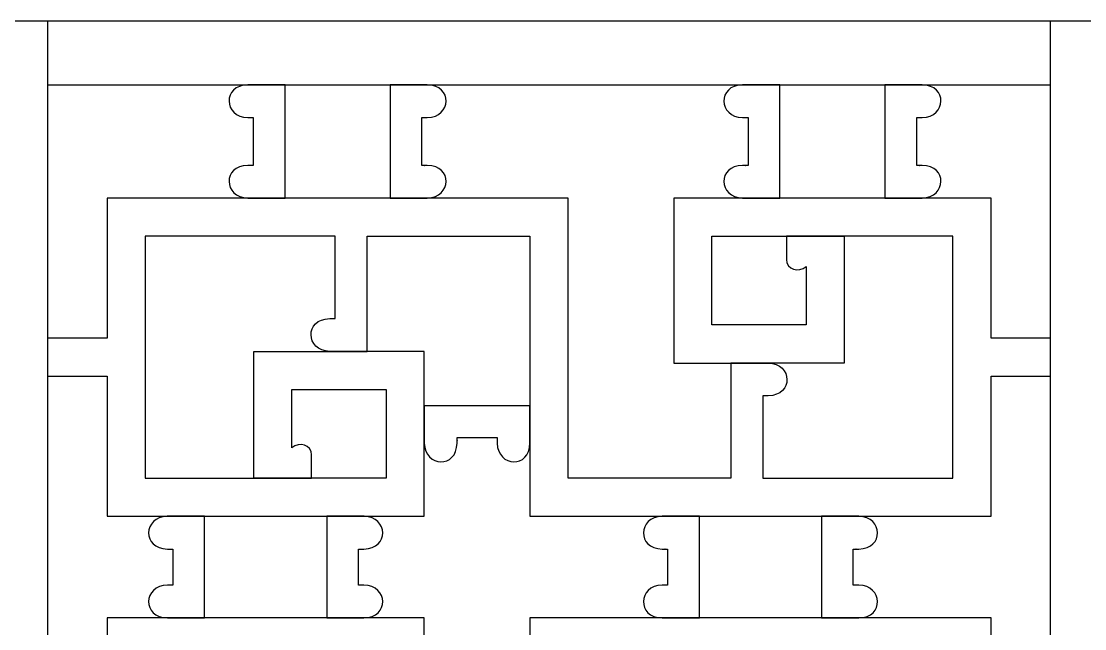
# Model space of a CAD drawing. Header units: centimetres. Extents: x -41.6 to 46.5, y -7.9 to 4.8.
# Drawn here: x -28.66 to -16.21, y -2.26 to 4.85 of the extents above; entities that cross this region are included whole.
import ezdxf

# ---------------------------------------------------------------- set-up
doc = ezdxf.new("R2010")
doc.units = ezdxf.units.CM
doc.header["$MEASUREMENT"] = 0
doc.layers.add('layer 1', color=7, linetype='Continuous')

msp = doc.modelspace()

# ---------------------------------------------------------------- linework, layer by layer
at = {"layer": 'layer 1', "color": 242}
for points, knots in [([(-41.56617, -7.92421), (-41.56617, -7.92421), (-41.56617, 4.84981), (-41.56617, 4.84981), (-41.56617, 4.84981), (-41.56617, 4.84981), (-28.34525, 4.84981), (-28.34525, 4.84981), (-28.34525, 4.84981), (-28.34525, 4.84981), (-28.34525, -7.92421), (-28.34525, -7.92421), (-28.34525, -7.92421), (-28.34525, -7.92421), (-41.56617, -7.92421), (-41.56617, -7.92421)], [0, 0, 0, 0, 0.2, 0.2, 0.2, 0.2, 0.4, 0.4, 0.4, 0.4, 0.6, 0.6, 0.6, 0.6, 1, 1, 1, 1]), ([(-29.09009, -7.92421), (-29.09009, -7.92421), (-29.09009, 4.84981), (-29.09009, 4.84981), (-29.09009, 4.84981), (-29.09009, 4.84981), (-15.86917, 4.84981), (-15.86917, 4.84981), (-15.86917, 4.84981), (-15.86917, 4.84981), (-15.86917, -7.92421), (-15.86917, -7.92421), (-15.86917, -7.92421), (-15.86917, -7.92421), (-29.09009, -7.92421), (-29.09009, -7.92421)], [0, 0, 0, 0, 0.2, 0.2, 0.2, 0.2, 0.4, 0.4, 0.4, 0.4, 0.6, 0.6, 0.6, 0.6, 1, 1, 1, 1]), ([(-16.61401, -7.92421), (-16.61401, -7.92421), (-16.61401, 4.84981), (-16.61401, 4.84981), (-16.61401, 4.84981), (-16.61401, 4.84981), (-3.39308, 4.84981), (-3.39308, 4.84981), (-3.39308, 4.84981), (-3.39308, 4.84981), (-3.39308, -7.92421), (-3.39308, -7.92421), (-3.39308, -7.92421), (-3.39308, -7.92421), (-16.61401, -7.92421), (-16.61401, -7.92421)], [0, 0, 0, 0, 0.2, 0.2, 0.2, 0.2, 0.4, 0.4, 0.4, 0.4, 0.6, 0.6, 0.6, 0.6, 1, 1, 1, 1]), ([(-28.34525, 1.14233), (-28.34525, 1.14233), (-27.6523, 1.14233), (-27.6523, 1.14233), (-27.6523, 1.14233), (-27.6523, 1.14233), (-27.6523, 2.78098), (-27.6523, 2.78098), (-27.6523, 2.78098), (-27.6523, 2.78098), (-27.6523, 2.78098), (-27.6523, 2.78098), (-27.6523, 2.78098), (-27.6523, 2.78098), (-26.00447, 2.78098), (-26.00447, 2.78098), (-26.00447, 2.78098), (-26.28992, 2.78695), (-26.30506, 3.16217), (-26.00447, 3.16381), (-26.00447, 3.16381), (-25.93142, 3.16381), (-26.01407, 3.16381), (-25.94103, 3.16381), (-25.94103, 3.16381), (-25.94103, 3.16381), (-25.94103, 3.72214), (-25.94103, 3.72214), (-25.94103, 3.72214), (-25.95163, 3.72214), (-25.94848, 3.72214), (-26.00447, 3.72214), (-26.00447, 3.72214), (-26.28987, 3.72811), (-26.30505, 4.1032), (-26.00461, 4.10497), (-26.00461, 4.10497), (-26.00461, 4.10497), (-28.34525, 4.10497), (-28.34525, 4.10497), (-28.34525, 4.10497), (-28.34525, 4.10497), (-28.34525, 1.14233), (-28.34525, 1.14233)], [0, 0, 0, 0, 0.08333333, 0.08333333, 0.08333333, 0.08333333, 0.16666667, 0.16666667, 0.16666667, 0.16666667, 0.25, 0.25, 0.25, 0.25, 0.33333333, 0.33333333, 0.33333333, 0.33333333, 0.41666667, 0.41666667, 0.41666667, 0.41666667, 0.5, 0.5, 0.5, 0.5, 0.58333333, 0.58333333, 0.58333333, 0.58333333, 0.66666667, 0.66666667, 0.66666667, 0.66666667, 0.75, 0.75, 0.75, 0.75, 0.83333333, 0.83333333, 0.83333333, 0.83333333, 1, 1, 1, 1]), ([(-25.56861, 4.10497), (-25.56861, 4.10497), (-26.00461, 4.10497), (-26.00461, 4.10497), (-26.00461, 4.10497), (-26.00461, 4.10497), (-25.56861, 4.10497), (-25.56861, 4.10497)], [0, 0, 0, 0, 0.33333333, 0.33333333, 0.33333333, 0.33333333, 1, 1, 1, 1]), ([(-25.56861, 4.10497), (-25.56861, 4.10497), (-25.56861, 2.78098), (-25.56861, 2.78098), (-25.56861, 2.78098), (-25.56861, 2.78098), (-24.33985, 2.78098), (-24.33985, 2.78098), (-24.33985, 2.78098), (-24.33985, 2.78098), (-24.33985, 4.10497), (-24.33985, 4.10497), (-24.33985, 4.10497), (-24.33985, 4.10497), (-25.56861, 4.10497), (-25.56861, 4.10497)], [0, 0, 0, 0, 0.2, 0.2, 0.2, 0.2, 0.4, 0.4, 0.4, 0.4, 0.6, 0.6, 0.6, 0.6, 1, 1, 1, 1]), ([(-24.33985, 4.10497), (-24.33985, 4.10497), (-23.90385, 4.10497), (-23.90385, 4.10497), (-23.90385, 4.10497), (-23.90385, 4.10497), (-24.33985, 4.10497), (-24.33985, 4.10497)], [0, 0, 0, 0, 0.33333333, 0.33333333, 0.33333333, 0.33333333, 1, 1, 1, 1]), ([(-23.90385, 4.10497), (-23.60341, 4.1032), (-23.6186, 3.72811), (-23.904, 3.72214), (-23.904, 3.72214), (-23.95999, 3.72214), (-23.95683, 3.72214), (-23.96743, 3.72214), (-23.96743, 3.72214), (-23.96743, 3.72214), (-23.96743, 3.16381), (-23.96743, 3.16381), (-23.96743, 3.16381), (-23.89439, 3.16381), (-23.97705, 3.16381), (-23.904, 3.16381), (-23.904, 3.16381), (-23.60341, 3.16217), (-23.61855, 2.78695), (-23.904, 2.78098), (-23.904, 2.78098), (-23.904, 2.78098), (-22.25617, 2.78098), (-22.25617, 2.78098), (-22.25617, 2.78098), (-22.25617, 2.78098), (-22.25617, -0.49632), (-22.25617, -0.49632), (-22.25617, -0.49632), (-22.25617, -0.49632), (-20.35036, -0.49632), (-20.35036, -0.49632), (-20.35036, -0.49632), (-20.35036, -0.49632), (-20.35036, 0.8505), (-20.35036, 0.8505), (-20.35036, 0.8505), (-20.35036, 0.8505), (-21.02037, 0.8505), (-21.02037, 0.8505), (-21.02037, 0.8505), (-21.02037, 1.49397), (-21.02037, 2.13747), (-21.02037, 2.78098), (-21.02037, 2.78098), (-21.02037, 2.78098), (-20.2139, 2.78098), (-20.2139, 2.78098), (-20.2139, 2.78098), (-20.49935, 2.78695), (-20.51449, 3.16217), (-20.2139, 3.16381), (-20.2139, 3.16381), (-20.14085, 3.16381), (-20.22351, 3.16381), (-20.15046, 3.16381), (-20.15046, 3.16381), (-20.15046, 3.16381), (-20.15046, 3.72214), (-20.15046, 3.72214), (-20.15046, 3.72214), (-20.16107, 3.72214), (-20.15791, 3.72214), (-20.2139, 3.72214), (-20.2139, 3.72214), (-20.4993, 3.72811), (-20.51449, 4.1032), (-20.21405, 4.10497), (-20.21405, 4.10497), (-20.21405, 4.10497), (-23.90385, 4.10497), (-23.90385, 4.10497)], [0, 0, 0, 0, 0.05263158, 0.05263158, 0.05263158, 0.05263158, 0.10526316, 0.10526316, 0.10526316, 0.10526316, 0.15789474, 0.15789474, 0.15789474, 0.15789474, 0.21052632, 0.21052632, 0.21052632, 0.21052632, 0.26315789, 0.26315789, 0.26315789, 0.26315789, 0.31578947, 0.31578947, 0.31578947, 0.31578947, 0.36842105, 0.36842105, 0.36842105, 0.36842105, 0.42105263, 0.42105263, 0.42105263, 0.42105263, 0.47368421, 0.47368421, 0.47368421, 0.47368421, 0.52631579, 0.52631579, 0.52631579, 0.52631579, 0.57894737, 0.57894737, 0.57894737, 0.57894737, 0.63157895, 0.63157895, 0.63157895, 0.63157895, 0.68421053, 0.68421053, 0.68421053, 0.68421053, 0.73684211, 0.73684211, 0.73684211, 0.73684211, 0.78947368, 0.78947368, 0.78947368, 0.78947368, 0.84210526, 0.84210526, 0.84210526, 0.84210526, 0.89473684, 0.89473684, 0.89473684, 0.89473684, 1, 1, 1, 1]), ([(-19.77804, 4.10497), (-19.77804, 4.10497), (-20.21405, 4.10497), (-20.21405, 4.10497), (-20.21405, 4.10497), (-20.21405, 4.10497), (-19.77804, 4.10497), (-19.77804, 4.10497)], [0, 0, 0, 0, 0.33333333, 0.33333333, 0.33333333, 0.33333333, 1, 1, 1, 1]), ([(-19.77804, 2.78098), (-19.77804, 2.78098), (-18.54929, 2.78098), (-18.54929, 2.78098), (-18.54929, 2.78098), (-18.54929, 2.78098), (-18.54929, 4.10497), (-18.54929, 4.10497), (-18.54929, 4.10497), (-18.54929, 4.10497), (-19.77804, 4.10497), (-19.77804, 4.10497), (-19.77804, 4.10497), (-19.77804, 4.10497), (-19.77804, 2.78098), (-19.77804, 2.78098)], [0, 0, 0, 0, 0.2, 0.2, 0.2, 0.2, 0.4, 0.4, 0.4, 0.4, 0.6, 0.6, 0.6, 0.6, 1, 1, 1, 1]), ([(-18.54929, 4.10497), (-18.54929, 4.10497), (-18.11328, 4.10497), (-18.11328, 4.10497), (-18.11328, 4.10497), (-18.11328, 4.10497), (-18.54929, 4.10497), (-18.54929, 4.10497)], [0, 0, 0, 0, 0.33333333, 0.33333333, 0.33333333, 0.33333333, 1, 1, 1, 1]), ([(-18.11328, 4.10497), (-17.81284, 4.1032), (-17.82803, 3.72811), (-18.11343, 3.72214), (-18.11343, 3.72214), (-18.16942, 3.72214), (-18.16626, 3.72214), (-18.17687, 3.72214), (-18.17687, 3.72214), (-18.17687, 3.72214), (-18.17687, 3.16381), (-18.17687, 3.16381), (-18.17687, 3.16381), (-18.10382, 3.16381), (-18.18648, 3.16381), (-18.11343, 3.16381), (-18.11343, 3.16381), (-17.81284, 3.16217), (-17.82798, 2.78695), (-18.11343, 2.78098), (-18.11343, 2.78098), (-18.11343, 2.78098), (-17.30696, 2.78098), (-17.30696, 2.78098), (-17.30696, 2.78098), (-17.30696, 2.78098), (-17.30696, 1.14233), (-17.30696, 1.14233), (-17.30696, 1.14233), (-17.30696, 1.14233), (-16.61401, 1.14233), (-16.61401, 1.14233), (-16.61401, 1.14233), (-16.61401, 1.14233), (-16.61401, 4.10497), (-16.61401, 4.10497), (-16.61401, 4.10497), (-16.61401, 4.10497), (-18.11328, 4.10497), (-18.11328, 4.10497)], [0, 0, 0, 0, 0.09090909, 0.09090909, 0.09090909, 0.09090909, 0.18181818, 0.18181818, 0.18181818, 0.18181818, 0.27272727, 0.27272727, 0.27272727, 0.27272727, 0.36363636, 0.36363636, 0.36363636, 0.36363636, 0.45454545, 0.45454545, 0.45454545, 0.45454545, 0.54545455, 0.54545455, 0.54545455, 0.54545455, 0.63636364, 0.63636364, 0.63636364, 0.63636364, 0.72727273, 0.72727273, 0.72727273, 0.72727273, 0.81818182, 0.81818182, 0.81818182, 0.81818182, 1, 1, 1, 1]), ([(-25.56861, 2.78098), (-25.56861, 2.78098), (-26.00447, 2.78098), (-26.00447, 2.78098), (-26.00447, 2.78098), (-26.00447, 2.78098), (-25.56861, 2.78098), (-25.56861, 2.78098)], [0, 0, 0, 0, 0.33333333, 0.33333333, 0.33333333, 0.33333333, 1, 1, 1, 1]), ([(-24.33985, 2.78098), (-24.33985, 2.78098), (-23.904, 2.78098), (-23.904, 2.78098), (-23.904, 2.78098), (-23.904, 2.78098), (-24.33985, 2.78098), (-24.33985, 2.78098)], [0, 0, 0, 0, 0.33333333, 0.33333333, 0.33333333, 0.33333333, 1, 1, 1, 1]), ([(-19.77804, 2.78098), (-19.77804, 2.78098), (-20.2139, 2.78098), (-20.2139, 2.78098), (-20.2139, 2.78098), (-20.2139, 2.78098), (-19.77804, 2.78098), (-19.77804, 2.78098)], [0, 0, 0, 0, 0.33333333, 0.33333333, 0.33333333, 0.33333333, 1, 1, 1, 1]), ([(-18.54929, 2.78098), (-18.54929, 2.78098), (-18.11343, 2.78098), (-18.11343, 2.78098), (-18.11343, 2.78098), (-18.11343, 2.78098), (-18.54929, 2.78098), (-18.54929, 2.78098)], [0, 0, 0, 0, 0.33333333, 0.33333333, 0.33333333, 0.33333333, 1, 1, 1, 1]), ([(-25.04484, 0.98726), (-25.04484, 0.98726), (-25.48762, 0.98726), (-25.48762, 0.98726), (-25.48762, 0.98726), (-25.48762, 0.98726), (-25.93453, 0.98726), (-25.93453, 0.98726), (-25.93453, 0.98726), (-25.93453, 0.98726), (-25.93453, -0.49632), (-25.93453, -0.49632), (-25.93453, -0.49632), (-25.93453, -0.49632), (-27.20539, -0.49632), (-27.20539, -0.49632), (-27.20539, -0.49632), (-27.20539, -0.49632), (-27.20539, 2.33408), (-27.20539, 2.33408), (-27.20539, 2.33408), (-27.20539, 2.33408), (-24.98132, 2.33408), (-24.98132, 2.33408), (-24.98132, 2.33408), (-24.98132, 2.33408), (-24.98132, 1.3701), (-24.98132, 1.3701), (-24.98132, 1.3701), (-25.05436, 1.3701), (-24.97171, 1.3701), (-25.04475, 1.3701), (-25.04475, 1.3701), (-25.34531, 1.36846), (-25.33021, 0.99331), (-25.04484, 0.98726)], [0, 0, 0, 0, 0.1, 0.1, 0.1, 0.1, 0.2, 0.2, 0.2, 0.2, 0.3, 0.3, 0.3, 0.3, 0.4, 0.4, 0.4, 0.4, 0.5, 0.5, 0.5, 0.5, 0.6, 0.6, 0.6, 0.6, 0.7, 0.7, 0.7, 0.7, 0.8, 0.8, 0.8, 0.8, 1, 1, 1, 1]), ([(-22.70309, 0.34983), (-22.70309, 1.01125), (-22.70307, 1.67267), (-22.70307, 2.33408), (-22.70307, 2.33408), (-22.70307, 2.33408), (-24.6089, 2.33408), (-24.6089, 2.33408), (-24.6089, 2.33408), (-24.6089, 2.33408), (-24.6089, 0.98726), (-24.6089, 0.98726), (-24.6089, 0.98726), (-24.6089, 0.98726), (-24.38579, 0.98726), (-24.38579, 0.98726), (-24.38579, 0.98726), (-24.38579, 0.98726), (-23.93889, 0.98726), (-23.93889, 0.98726), (-23.93889, 0.98726), (-23.93889, 0.98726), (-23.93889, 0.34983), (-23.93889, 0.34983), (-23.93889, 0.34983), (-23.93889, 0.34983), (-22.70309, 0.34983), (-22.70309, 0.34983)], [0, 0, 0, 0, 0.125, 0.125, 0.125, 0.125, 0.25, 0.25, 0.25, 0.25, 0.375, 0.375, 0.375, 0.375, 0.5, 0.5, 0.5, 0.5, 0.625, 0.625, 0.625, 0.625, 0.75, 0.75, 0.75, 0.75, 1, 1, 1, 1]), ([(-19.47163, 1.97878), (-19.55512, 1.90293), (-19.70239, 1.9472), (-19.70149, 2.06003), (-19.70149, 2.06003), (-19.70149, 2.15138), (-19.70149, 2.24273), (-19.70149, 2.33408), (-19.70149, 2.33408), (-19.70149, 2.33408), (-20.57347, 2.33408), (-20.57347, 2.33408), (-20.57347, 2.33408), (-20.57347, 2.33408), (-20.57347, 1.2974), (-20.57347, 1.2974), (-20.57347, 1.2974), (-20.57347, 1.2974), (-19.47163, 1.2974), (-19.47163, 1.2974), (-19.47163, 1.2974), (-19.47163, 1.2974), (-19.47163, 1.97878), (-19.47163, 1.97878)], [0, 0, 0, 0, 0.14285714, 0.14285714, 0.14285714, 0.14285714, 0.28571429, 0.28571429, 0.28571429, 0.28571429, 0.42857143, 0.42857143, 0.42857143, 0.42857143, 0.57142857, 0.57142857, 0.57142857, 0.57142857, 0.71428571, 0.71428571, 0.71428571, 0.71428571, 1, 1, 1, 1]), ([(-19.97794, -0.49632), (-19.97794, -0.49632), (-19.97794, 0.46766), (-19.97794, 0.46766), (-19.97794, 0.46766), (-19.9049, 0.46766), (-19.98755, 0.46766), (-19.91451, 0.46766), (-19.91451, 0.46766), (-19.61395, 0.4693), (-19.62905, 0.84445), (-19.91442, 0.8505), (-19.91442, 0.8505), (-19.91442, 0.8505), (-19.02473, 0.8505), (-19.02473, 0.8505), (-19.02473, 0.8505), (-19.02473, 0.8505), (-19.02473, 2.33408), (-19.02473, 2.33408), (-19.02473, 2.33408), (-19.02473, 2.33408), (-17.75386, 2.33408), (-17.75386, 2.33408), (-17.75386, 2.33408), (-17.75386, 2.33408), (-17.75386, -0.49632), (-17.75386, -0.49632), (-17.75386, -0.49632), (-17.75386, -0.49632), (-19.97794, -0.49632), (-19.97794, -0.49632)], [0, 0, 0, 0, 0.11111111, 0.11111111, 0.11111111, 0.11111111, 0.22222222, 0.22222222, 0.22222222, 0.22222222, 0.33333333, 0.33333333, 0.33333333, 0.33333333, 0.44444444, 0.44444444, 0.44444444, 0.44444444, 0.55555556, 0.55555556, 0.55555556, 0.55555556, 0.66666667, 0.66666667, 0.66666667, 0.66666667, 0.77777778, 0.77777778, 0.77777778, 0.77777778, 1, 1, 1, 1]), ([(-19.02473, 2.33408), (-19.02473, 2.33408), (-19.70149, 2.33408), (-19.70149, 2.33408), (-19.70149, 2.33408), (-19.70149, 2.33408), (-19.02473, 2.33408), (-19.02473, 2.33408)], [0, 0, 0, 0, 0.33333333, 0.33333333, 0.33333333, 0.33333333, 1, 1, 1, 1]), ([(-24.6089, 0.98726), (-24.6089, 0.98726), (-25.04484, 0.98726), (-25.04484, 0.98726), (-25.04484, 0.98726), (-25.04484, 0.98726), (-24.6089, 0.98726), (-24.6089, 0.98726)], [0, 0, 0, 0, 0.33333333, 0.33333333, 0.33333333, 0.33333333, 1, 1, 1, 1]), ([(-20.35036, 0.8505), (-20.35036, 0.8505), (-19.91442, 0.8505), (-19.91442, 0.8505), (-19.91442, 0.8505), (-19.91442, 0.8505), (-20.35036, 0.8505), (-20.35036, 0.8505)], [0, 0, 0, 0, 0.33333333, 0.33333333, 0.33333333, 0.33333333, 1, 1, 1, 1]), ([(-28.34525, -3.76983), (-28.34525, -3.76983), (-27.6523, -3.76983), (-27.6523, -3.76983), (-27.6523, -3.76983), (-27.6523, -3.76983), (-27.6523, -2.13118), (-27.6523, -2.13118), (-27.6523, -2.13118), (-27.6523, -2.13118), (-26.94553, -2.13118), (-26.94553, -2.13118), (-26.94553, -2.13118), (-27.24596, -2.12941), (-27.23078, -1.75431), (-26.94537, -1.74834), (-26.94537, -1.74834), (-26.88939, -1.74834), (-26.89254, -1.74834), (-26.88194, -1.74834), (-26.88194, -1.74834), (-26.88194, -1.74834), (-26.88194, -1.32599), (-26.88194, -1.32599), (-26.88194, -1.32599), (-26.95498, -1.32599), (-26.87233, -1.32599), (-26.94537, -1.32599), (-26.94537, -1.32599), (-27.24543, -1.32435), (-27.23086, -0.95049), (-26.94688, -0.94322), (-26.94688, -0.94322), (-26.94688, -0.94322), (-27.6523, -0.94322), (-27.6523, -0.94322), (-27.6523, -0.94322), (-27.6523, -0.94322), (-27.6523, 0.69543), (-27.6523, 0.69543), (-27.6523, 0.69543), (-27.6523, 0.69543), (-28.34525, 0.69543), (-28.34525, 0.69543), (-28.34525, 0.69543), (-28.34525, 0.69543), (-28.34525, -3.76983), (-28.34525, -3.76983)], [0, 0, 0, 0, 0.07692308, 0.07692308, 0.07692308, 0.07692308, 0.15384615, 0.15384615, 0.15384615, 0.15384615, 0.23076923, 0.23076923, 0.23076923, 0.23076923, 0.30769231, 0.30769231, 0.30769231, 0.30769231, 0.38461538, 0.38461538, 0.38461538, 0.38461538, 0.46153846, 0.46153846, 0.46153846, 0.46153846, 0.53846154, 0.53846154, 0.53846154, 0.53846154, 0.61538462, 0.61538462, 0.61538462, 0.61538462, 0.69230769, 0.69230769, 0.69230769, 0.69230769, 0.76923077, 0.76923077, 0.76923077, 0.76923077, 0.84615385, 0.84615385, 0.84615385, 0.84615385, 1, 1, 1, 1]), ([(-16.61401, 0.69542), (-16.61401, 0.69542), (-17.30696, 0.69542), (-17.30696, 0.69542), (-17.30696, 0.69542), (-17.30696, 0.69542), (-17.30696, -0.94323), (-17.30696, -0.94323), (-17.30696, -0.94323), (-17.30696, -0.94323), (-17.30696, -0.94323), (-17.30696, -0.94323), (-17.30696, -0.94323), (-17.30696, -0.94323), (-18.85365, -0.94323), (-18.85365, -0.94323), (-18.85365, -0.94323), (-18.56975, -0.95057), (-18.55522, -1.32435), (-18.85524, -1.32599), (-18.85524, -1.32599), (-18.92829, -1.32599), (-18.84563, -1.32599), (-18.91868, -1.32599), (-18.91868, -1.32599), (-18.91868, -1.32599), (-18.91868, -1.74834), (-18.91868, -1.74834), (-18.91868, -1.74834), (-18.90807, -1.74834), (-18.91123, -1.74834), (-18.85524, -1.74834), (-18.85524, -1.74834), (-18.56989, -1.75431), (-18.55466, -2.12928), (-18.85494, -2.13118), (-18.85494, -2.13118), (-18.85494, -2.13118), (-17.30696, -2.13118), (-17.30696, -2.13118), (-17.30696, -2.13118), (-17.30696, -2.13118), (-17.30696, -2.13118), (-17.30696, -2.13118), (-17.30696, -2.13118), (-17.30696, -2.13118), (-17.30696, -3.76983), (-17.30696, -3.76983), (-17.30696, -3.76983), (-17.30696, -3.76983), (-16.61401, -3.76983), (-16.61401, -3.76983), (-16.61401, -3.76983), (-16.61401, -3.76983), (-16.61401, 0.69542), (-16.61401, 0.69542)], [0, 0, 0, 0, 0.06666667, 0.06666667, 0.06666667, 0.06666667, 0.13333333, 0.13333333, 0.13333333, 0.13333333, 0.2, 0.2, 0.2, 0.2, 0.26666667, 0.26666667, 0.26666667, 0.26666667, 0.33333333, 0.33333333, 0.33333333, 0.33333333, 0.4, 0.4, 0.4, 0.4, 0.46666667, 0.46666667, 0.46666667, 0.46666667, 0.53333333, 0.53333333, 0.53333333, 0.53333333, 0.6, 0.6, 0.6, 0.6, 0.66666667, 0.66666667, 0.66666667, 0.66666667, 0.73333333, 0.73333333, 0.73333333, 0.73333333, 0.8, 0.8, 0.8, 0.8, 0.86666667, 0.86666667, 0.86666667, 0.86666667, 1, 1, 1, 1]), ([(-25.48762, -0.14099), (-25.40414, -0.06516), (-25.25687, -0.10945), (-25.25777, -0.22228), (-25.25777, -0.22228), (-25.25777, -0.31362), (-25.25777, -0.40497), (-25.25777, -0.49632), (-25.25777, -0.49632), (-25.25777, -0.49632), (-24.38579, -0.49632), (-24.38579, -0.49632), (-24.38579, -0.49632), (-24.38579, -0.49632), (-24.38579, 0.54036), (-24.38579, 0.54036), (-24.38579, 0.54036), (-24.38579, 0.54036), (-25.48762, 0.54036), (-25.48762, 0.54036), (-25.48762, 0.54036), (-25.48762, 0.54036), (-25.48762, -0.14099), (-25.48762, -0.14099)], [0, 0, 0, 0, 0.14285714, 0.14285714, 0.14285714, 0.14285714, 0.28571429, 0.28571429, 0.28571429, 0.28571429, 0.42857143, 0.42857143, 0.42857143, 0.42857143, 0.57142857, 0.57142857, 0.57142857, 0.57142857, 0.71428571, 0.71428571, 0.71428571, 0.71428571, 1, 1, 1, 1]), ([(-23.93889, 0.34983), (-23.93889, 0.34983), (-23.93889, -0.08602), (-23.93889, -0.08602), (-23.93889, -0.08602), (-23.93889, -0.08602), (-23.93889, 0.34983), (-23.93889, 0.34983)], [0, 0, 0, 0, 0.33333333, 0.33333333, 0.33333333, 0.33333333, 1, 1, 1, 1]), ([(-22.70309, 0.34983), (-22.70309, 0.34983), (-22.70309, -0.08602), (-22.70309, -0.08602), (-22.70309, -0.08602), (-22.70309, -0.08602), (-22.70309, 0.34983), (-22.70309, 0.34983)], [0, 0, 0, 0, 0.33333333, 0.33333333, 0.33333333, 0.33333333, 1, 1, 1, 1]), ([(-22.70309, -0.08602), (-22.70473, -0.38661), (-23.08006, -0.37148), (-23.08603, -0.08602), (-23.08603, -0.08602), (-23.08603, -0.03004), (-23.08603, -0.03319), (-23.08603, -0.02259), (-23.08603, -0.02259), (-23.08603, -0.02259), (-23.55606, -0.02259), (-23.55606, -0.02259), (-23.55606, -0.02259), (-23.55606, -0.09563), (-23.55606, -0.01298), (-23.55606, -0.08602), (-23.55606, -0.08602), (-23.5577, -0.38661), (-23.93292, -0.37148), (-23.93889, -0.08602), (-23.93889, -0.08602), (-23.93889, -0.08602), (-23.93889, -0.94322), (-23.93889, -0.94322), (-23.93889, -0.94322), (-23.93889, -0.94322), (-24.64431, -0.94322), (-24.64431, -0.94322), (-24.64431, -0.94322), (-24.36033, -0.95049), (-24.34576, -1.32435), (-24.64581, -1.32599), (-24.64581, -1.32599), (-24.71886, -1.32599), (-24.6362, -1.32599), (-24.70925, -1.32599), (-24.70925, -1.32599), (-24.70925, -1.32599), (-24.70925, -1.74834), (-24.70925, -1.74834), (-24.70925, -1.74834), (-24.69864, -1.74834), (-24.7018, -1.74834), (-24.64581, -1.74834), (-24.64581, -1.74834), (-24.36041, -1.75431), (-24.34523, -2.12941), (-24.64566, -2.13118), (-24.64566, -2.13118), (-24.64566, -2.13118), (-23.93889, -2.13118), (-23.93889, -2.13118), (-23.93889, -2.13118), (-23.93889, -2.13118), (-23.93889, -2.98838), (-23.93889, -2.98838), (-23.93889, -2.98838), (-23.93292, -2.70293), (-23.5577, -2.68779), (-23.55606, -2.98838), (-23.55606, -2.98838), (-23.55606, -3.06143), (-23.55606, -2.97877), (-23.55606, -3.05182), (-23.55606, -3.05182), (-23.55606, -3.05182), (-23.08603, -3.05182), (-23.08603, -3.05182), (-23.08603, -3.05182), (-23.08603, -3.04121), (-23.08603, -3.04437), (-23.08603, -2.98838), (-23.08603, -2.98838), (-23.08006, -2.70293), (-22.70472, -2.68779), (-22.70307, -2.98838), (-22.70307, -2.98838), (-22.70307, -2.98838), (-22.70307, -2.57808), (-22.70307, -2.57808), (-22.70307, -2.57808), (-22.70307, -2.57808), (-22.70309, -2.57808), (-22.70309, -2.57808), (-22.70309, -2.57808), (-22.70309, -2.57808), (-22.70309, -2.13118), (-22.70309, -2.13118), (-22.70309, -2.13118), (-22.70309, -2.13118), (-21.15496, -2.13118), (-21.15496, -2.13118), (-21.15496, -2.13118), (-21.45539, -2.1294), (-21.44021, -1.75431), (-21.1548, -1.74834), (-21.1548, -1.74834), (-21.09882, -1.74834), (-21.10197, -1.74834), (-21.09137, -1.74834), (-21.09137, -1.74834), (-21.09137, -1.74834), (-21.09137, -1.32599), (-21.09137, -1.32599), (-21.09137, -1.32599), (-21.16441, -1.32599), (-21.08176, -1.32599), (-21.1548, -1.32599), (-21.1548, -1.32599), (-21.45483, -1.32435), (-21.44029, -0.95057), (-21.1564, -0.94323), (-21.1564, -0.94323), (-21.1564, -0.94323), (-22.70309, -0.94323), (-22.70309, -0.94323), (-22.70309, -0.94323), (-22.70309, -0.65749), (-22.70309, -0.37176), (-22.70309, -0.08602)], [0, 0, 0, 0, 0.03225806, 0.03225806, 0.03225806, 0.03225806, 0.06451613, 0.06451613, 0.06451613, 0.06451613, 0.09677419, 0.09677419, 0.09677419, 0.09677419, 0.12903226, 0.12903226, 0.12903226, 0.12903226, 0.16129032, 0.16129032, 0.16129032, 0.16129032, 0.19354839, 0.19354839, 0.19354839, 0.19354839, 0.22580645, 0.22580645, 0.22580645, 0.22580645, 0.25806452, 0.25806452, 0.25806452, 0.25806452, 0.29032258, 0.29032258, 0.29032258, 0.29032258, 0.32258065, 0.32258065, 0.32258065, 0.32258065, 0.35483871, 0.35483871, 0.35483871, 0.35483871, 0.38709677, 0.38709677, 0.38709677, 0.38709677, 0.41935484, 0.41935484, 0.41935484, 0.41935484, 0.4516129, 0.4516129, 0.4516129, 0.4516129, 0.48387097, 0.48387097, 0.48387097, 0.48387097, 0.51612903, 0.51612903, 0.51612903, 0.51612903, 0.5483871, 0.5483871, 0.5483871, 0.5483871, 0.58064516, 0.58064516, 0.58064516, 0.58064516, 0.61290323, 0.61290323, 0.61290323, 0.61290323, 0.64516129, 0.64516129, 0.64516129, 0.64516129, 0.67741935, 0.67741935, 0.67741935, 0.67741935, 0.70967742, 0.70967742, 0.70967742, 0.70967742, 0.74193548, 0.74193548, 0.74193548, 0.74193548, 0.77419355, 0.77419355, 0.77419355, 0.77419355, 0.80645161, 0.80645161, 0.80645161, 0.80645161, 0.83870968, 0.83870968, 0.83870968, 0.83870968, 0.87096774, 0.87096774, 0.87096774, 0.87096774, 0.90322581, 0.90322581, 0.90322581, 0.90322581, 0.93548387, 0.93548387, 0.93548387, 0.93548387, 1, 1, 1, 1]), ([(-25.25777, -0.49632), (-25.25777, -0.49632), (-25.93453, -0.49632), (-25.93453, -0.49632), (-25.93453, -0.49632), (-25.93453, -0.49632), (-25.25777, -0.49632), (-25.25777, -0.49632)], [0, 0, 0, 0, 0.33333333, 0.33333333, 0.33333333, 0.33333333, 1, 1, 1, 1]), ([(-26.50952, -0.94322), (-26.50952, -0.94322), (-26.94688, -0.94322), (-26.94688, -0.94322), (-26.94688, -0.94322), (-26.94688, -0.94322), (-26.50952, -0.94322), (-26.50952, -0.94322)], [0, 0, 0, 0, 0.33333333, 0.33333333, 0.33333333, 0.33333333, 1, 1, 1, 1]), ([(-26.50952, -0.94322), (-26.50952, -0.94322), (-26.50952, -2.13118), (-26.50952, -2.13118), (-26.50952, -2.13118), (-26.50952, -2.13118), (-25.08167, -2.13118), (-25.08167, -2.13118), (-25.08167, -2.13118), (-25.08167, -2.13118), (-25.08167, -0.94322), (-25.08167, -0.94322), (-25.08167, -0.94322), (-25.08167, -0.94322), (-26.50952, -0.94322), (-26.50952, -0.94322)], [0, 0, 0, 0, 0.2, 0.2, 0.2, 0.2, 0.4, 0.4, 0.4, 0.4, 0.6, 0.6, 0.6, 0.6, 1, 1, 1, 1]), ([(-24.64431, -0.94322), (-24.64431, -0.94322), (-25.08167, -0.94322), (-25.08167, -0.94322), (-25.08167, -0.94322), (-25.08167, -0.94322), (-24.64431, -0.94322), (-24.64431, -0.94322)], [0, 0, 0, 0, 0.33333333, 0.33333333, 0.33333333, 0.33333333, 1, 1, 1, 1]), ([(-20.71895, -0.94323), (-20.71895, -0.94323), (-21.1564, -0.94323), (-21.1564, -0.94323), (-21.1564, -0.94323), (-21.1564, -0.94323), (-20.71895, -0.94323), (-20.71895, -0.94323)], [0, 0, 0, 0, 0.33333333, 0.33333333, 0.33333333, 0.33333333, 1, 1, 1, 1]), ([(-20.71895, -0.94323), (-20.71895, -0.94323), (-20.71895, -2.13118), (-20.71895, -2.13118), (-20.71895, -2.13118), (-20.71895, -2.13118), (-19.2911, -2.13118), (-19.2911, -2.13118), (-19.2911, -2.13118), (-19.2911, -2.13118), (-19.2911, -0.94323), (-19.2911, -0.94323), (-19.2911, -0.94323), (-19.2911, -0.94323), (-20.71895, -0.94323), (-20.71895, -0.94323)], [0, 0, 0, 0, 0.2, 0.2, 0.2, 0.2, 0.4, 0.4, 0.4, 0.4, 0.6, 0.6, 0.6, 0.6, 1, 1, 1, 1]), ([(-19.2911, -0.94323), (-19.2911, -0.94323), (-18.85365, -0.94323), (-18.85365, -0.94323), (-18.85365, -0.94323), (-18.85365, -0.94323), (-19.2911, -0.94323), (-19.2911, -0.94323)], [0, 0, 0, 0, 0.33333333, 0.33333333, 0.33333333, 0.33333333, 1, 1, 1, 1]), ([(-26.50952, -2.13118), (-26.50952, -2.13118), (-26.94553, -2.13118), (-26.94553, -2.13118), (-26.94553, -2.13118), (-26.94553, -2.13118), (-26.50952, -2.13118), (-26.50952, -2.13118)], [0, 0, 0, 0, 0.33333333, 0.33333333, 0.33333333, 0.33333333, 1, 1, 1, 1]), ([(-24.64566, -2.13118), (-24.64566, -2.13118), (-25.08167, -2.13118), (-25.08167, -2.13118), (-25.08167, -2.13118), (-25.08167, -2.13118), (-24.64566, -2.13118), (-24.64566, -2.13118)], [0, 0, 0, 0, 0.33333333, 0.33333333, 0.33333333, 0.33333333, 1, 1, 1, 1]), ([(-20.71895, -2.13118), (-20.71895, -2.13118), (-21.15496, -2.13118), (-21.15496, -2.13118), (-21.15496, -2.13118), (-21.15496, -2.13118), (-20.71895, -2.13118), (-20.71895, -2.13118)], [0, 0, 0, 0, 0.33333333, 0.33333333, 0.33333333, 0.33333333, 1, 1, 1, 1]), ([(-19.2911, -2.13118), (-19.2911, -2.13118), (-18.85494, -2.13118), (-18.85494, -2.13118), (-18.85494, -2.13118), (-18.85494, -2.13118), (-19.2911, -2.13118), (-19.2911, -2.13118)], [0, 0, 0, 0, 0.33333333, 0.33333333, 0.33333333, 0.33333333, 1, 1, 1, 1])]:
    msp.add_open_spline(points, degree=3, knots=knots, dxfattribs=at)
at = {"layer": 'layer 1', "color": 242, "lineweight": 9}
for points, knots in [([(-41.56617, -7.92421), (-41.56617, -7.92421), (-41.56617, 4.84981), (-41.56617, 4.84981), (-41.56617, 4.84981), (-41.56617, 4.84981), (-28.34525, 4.84981), (-28.34525, 4.84981), (-28.34525, 4.84981), (-28.34525, 4.84981), (-28.34525, -7.92421), (-28.34525, -7.92421), (-28.34525, -7.92421), (-28.34525, -7.92421), (-41.56617, -7.92421), (-41.56617, -7.92421)], [0, 0, 0, 0, 0.2, 0.2, 0.2, 0.2, 0.4, 0.4, 0.4, 0.4, 0.6, 0.6, 0.6, 0.6, 1, 1, 1, 1]), ([(-29.09009, -7.92421), (-29.09009, -7.92421), (-29.09009, 4.84981), (-29.09009, 4.84981), (-29.09009, 4.84981), (-29.09009, 4.84981), (-15.86917, 4.84981), (-15.86917, 4.84981), (-15.86917, 4.84981), (-15.86917, 4.84981), (-15.86917, -7.92421), (-15.86917, -7.92421), (-15.86917, -7.92421), (-15.86917, -7.92421), (-29.09009, -7.92421), (-29.09009, -7.92421)], [0, 0, 0, 0, 0.2, 0.2, 0.2, 0.2, 0.4, 0.4, 0.4, 0.4, 0.6, 0.6, 0.6, 0.6, 1, 1, 1, 1]), ([(-16.61401, -7.92421), (-16.61401, -7.92421), (-16.61401, 4.84981), (-16.61401, 4.84981), (-16.61401, 4.84981), (-16.61401, 4.84981), (-3.39308, 4.84981), (-3.39308, 4.84981), (-3.39308, 4.84981), (-3.39308, 4.84981), (-3.39308, -7.92421), (-3.39308, -7.92421), (-3.39308, -7.92421), (-3.39308, -7.92421), (-16.61401, -7.92421), (-16.61401, -7.92421)], [0, 0, 0, 0, 0.2, 0.2, 0.2, 0.2, 0.4, 0.4, 0.4, 0.4, 0.6, 0.6, 0.6, 0.6, 1, 1, 1, 1]), ([(-28.34525, 1.14233), (-28.34525, 1.14233), (-27.6523, 1.14233), (-27.6523, 1.14233), (-27.6523, 1.14233), (-27.6523, 1.14233), (-27.6523, 2.78098), (-27.6523, 2.78098), (-27.6523, 2.78098), (-27.6523, 2.78098), (-27.6523, 2.78098), (-27.6523, 2.78098), (-27.6523, 2.78098), (-27.6523, 2.78098), (-26.00447, 2.78098), (-26.00447, 2.78098), (-26.00447, 2.78098), (-26.28992, 2.78695), (-26.30506, 3.16217), (-26.00447, 3.16381), (-26.00447, 3.16381), (-25.93142, 3.16381), (-26.01407, 3.16381), (-25.94103, 3.16381), (-25.94103, 3.16381), (-25.94103, 3.16381), (-25.94103, 3.72214), (-25.94103, 3.72214), (-25.94103, 3.72214), (-25.95163, 3.72214), (-25.94848, 3.72214), (-26.00447, 3.72214), (-26.00447, 3.72214), (-26.28987, 3.72811), (-26.30505, 4.1032), (-26.00461, 4.10497), (-26.00461, 4.10497), (-26.00461, 4.10497), (-28.34525, 4.10497), (-28.34525, 4.10497), (-28.34525, 4.10497), (-28.34525, 4.10497), (-28.34525, 1.14233), (-28.34525, 1.14233)], [0, 0, 0, 0, 0.08333333, 0.08333333, 0.08333333, 0.08333333, 0.16666667, 0.16666667, 0.16666667, 0.16666667, 0.25, 0.25, 0.25, 0.25, 0.33333333, 0.33333333, 0.33333333, 0.33333333, 0.41666667, 0.41666667, 0.41666667, 0.41666667, 0.5, 0.5, 0.5, 0.5, 0.58333333, 0.58333333, 0.58333333, 0.58333333, 0.66666667, 0.66666667, 0.66666667, 0.66666667, 0.75, 0.75, 0.75, 0.75, 0.83333333, 0.83333333, 0.83333333, 0.83333333, 1, 1, 1, 1]), ([(-25.56861, 4.10497), (-25.56861, 4.10497), (-25.56861, 2.78098), (-25.56861, 2.78098), (-25.56861, 2.78098), (-25.56861, 2.78098), (-24.33985, 2.78098), (-24.33985, 2.78098), (-24.33985, 2.78098), (-24.33985, 2.78098), (-24.33985, 4.10497), (-24.33985, 4.10497), (-24.33985, 4.10497), (-24.33985, 4.10497), (-25.56861, 4.10497), (-25.56861, 4.10497)], [0, 0, 0, 0, 0.2, 0.2, 0.2, 0.2, 0.4, 0.4, 0.4, 0.4, 0.6, 0.6, 0.6, 0.6, 1, 1, 1, 1]), ([(-23.90385, 4.10497), (-23.60341, 4.1032), (-23.6186, 3.72811), (-23.904, 3.72214), (-23.904, 3.72214), (-23.95999, 3.72214), (-23.95683, 3.72214), (-23.96743, 3.72214), (-23.96743, 3.72214), (-23.96743, 3.72214), (-23.96743, 3.16381), (-23.96743, 3.16381), (-23.96743, 3.16381), (-23.89439, 3.16381), (-23.97705, 3.16381), (-23.904, 3.16381), (-23.904, 3.16381), (-23.60341, 3.16217), (-23.61855, 2.78695), (-23.904, 2.78098), (-23.904, 2.78098), (-23.904, 2.78098), (-22.25617, 2.78098), (-22.25617, 2.78098), (-22.25617, 2.78098), (-22.25617, 2.78098), (-22.25617, -0.49632), (-22.25617, -0.49632), (-22.25617, -0.49632), (-22.25617, -0.49632), (-20.35036, -0.49632), (-20.35036, -0.49632), (-20.35036, -0.49632), (-20.35036, -0.49632), (-20.35036, 0.8505), (-20.35036, 0.8505), (-20.35036, 0.8505), (-20.35036, 0.8505), (-21.02037, 0.8505), (-21.02037, 0.8505), (-21.02037, 0.8505), (-21.02037, 1.49397), (-21.02037, 2.13747), (-21.02037, 2.78098), (-21.02037, 2.78098), (-21.02037, 2.78098), (-20.2139, 2.78098), (-20.2139, 2.78098), (-20.2139, 2.78098), (-20.49935, 2.78695), (-20.51449, 3.16217), (-20.2139, 3.16381), (-20.2139, 3.16381), (-20.14085, 3.16381), (-20.22351, 3.16381), (-20.15046, 3.16381), (-20.15046, 3.16381), (-20.15046, 3.16381), (-20.15046, 3.72214), (-20.15046, 3.72214), (-20.15046, 3.72214), (-20.16107, 3.72214), (-20.15791, 3.72214), (-20.2139, 3.72214), (-20.2139, 3.72214), (-20.4993, 3.72811), (-20.51449, 4.1032), (-20.21405, 4.10497), (-20.21405, 4.10497), (-20.21405, 4.10497), (-23.90385, 4.10497), (-23.90385, 4.10497)], [0, 0, 0, 0, 0.05263158, 0.05263158, 0.05263158, 0.05263158, 0.10526316, 0.10526316, 0.10526316, 0.10526316, 0.15789474, 0.15789474, 0.15789474, 0.15789474, 0.21052632, 0.21052632, 0.21052632, 0.21052632, 0.26315789, 0.26315789, 0.26315789, 0.26315789, 0.31578947, 0.31578947, 0.31578947, 0.31578947, 0.36842105, 0.36842105, 0.36842105, 0.36842105, 0.42105263, 0.42105263, 0.42105263, 0.42105263, 0.47368421, 0.47368421, 0.47368421, 0.47368421, 0.52631579, 0.52631579, 0.52631579, 0.52631579, 0.57894737, 0.57894737, 0.57894737, 0.57894737, 0.63157895, 0.63157895, 0.63157895, 0.63157895, 0.68421053, 0.68421053, 0.68421053, 0.68421053, 0.73684211, 0.73684211, 0.73684211, 0.73684211, 0.78947368, 0.78947368, 0.78947368, 0.78947368, 0.84210526, 0.84210526, 0.84210526, 0.84210526, 0.89473684, 0.89473684, 0.89473684, 0.89473684, 1, 1, 1, 1]), ([(-19.77804, 2.78098), (-19.77804, 2.78098), (-18.54929, 2.78098), (-18.54929, 2.78098), (-18.54929, 2.78098), (-18.54929, 2.78098), (-18.54929, 4.10497), (-18.54929, 4.10497), (-18.54929, 4.10497), (-18.54929, 4.10497), (-19.77804, 4.10497), (-19.77804, 4.10497), (-19.77804, 4.10497), (-19.77804, 4.10497), (-19.77804, 2.78098), (-19.77804, 2.78098)], [0, 0, 0, 0, 0.2, 0.2, 0.2, 0.2, 0.4, 0.4, 0.4, 0.4, 0.6, 0.6, 0.6, 0.6, 1, 1, 1, 1]), ([(-18.11328, 4.10497), (-17.81284, 4.1032), (-17.82803, 3.72811), (-18.11343, 3.72214), (-18.11343, 3.72214), (-18.16942, 3.72214), (-18.16626, 3.72214), (-18.17687, 3.72214), (-18.17687, 3.72214), (-18.17687, 3.72214), (-18.17687, 3.16381), (-18.17687, 3.16381), (-18.17687, 3.16381), (-18.10382, 3.16381), (-18.18648, 3.16381), (-18.11343, 3.16381), (-18.11343, 3.16381), (-17.81284, 3.16217), (-17.82798, 2.78695), (-18.11343, 2.78098), (-18.11343, 2.78098), (-18.11343, 2.78098), (-17.30696, 2.78098), (-17.30696, 2.78098), (-17.30696, 2.78098), (-17.30696, 2.78098), (-17.30696, 1.14233), (-17.30696, 1.14233), (-17.30696, 1.14233), (-17.30696, 1.14233), (-16.61401, 1.14233), (-16.61401, 1.14233), (-16.61401, 1.14233), (-16.61401, 1.14233), (-16.61401, 4.10497), (-16.61401, 4.10497), (-16.61401, 4.10497), (-16.61401, 4.10497), (-18.11328, 4.10497), (-18.11328, 4.10497)], [0, 0, 0, 0, 0.09090909, 0.09090909, 0.09090909, 0.09090909, 0.18181818, 0.18181818, 0.18181818, 0.18181818, 0.27272727, 0.27272727, 0.27272727, 0.27272727, 0.36363636, 0.36363636, 0.36363636, 0.36363636, 0.45454545, 0.45454545, 0.45454545, 0.45454545, 0.54545455, 0.54545455, 0.54545455, 0.54545455, 0.63636364, 0.63636364, 0.63636364, 0.63636364, 0.72727273, 0.72727273, 0.72727273, 0.72727273, 0.81818182, 0.81818182, 0.81818182, 0.81818182, 1, 1, 1, 1]), ([(-25.04484, 0.98726), (-25.04484, 0.98726), (-25.48762, 0.98726), (-25.48762, 0.98726), (-25.48762, 0.98726), (-25.48762, 0.98726), (-25.93453, 0.98726), (-25.93453, 0.98726), (-25.93453, 0.98726), (-25.93453, 0.98726), (-25.93453, -0.49632), (-25.93453, -0.49632), (-25.93453, -0.49632), (-25.93453, -0.49632), (-27.20539, -0.49632), (-27.20539, -0.49632), (-27.20539, -0.49632), (-27.20539, -0.49632), (-27.20539, 2.33408), (-27.20539, 2.33408), (-27.20539, 2.33408), (-27.20539, 2.33408), (-24.98132, 2.33408), (-24.98132, 2.33408), (-24.98132, 2.33408), (-24.98132, 2.33408), (-24.98132, 1.3701), (-24.98132, 1.3701), (-24.98132, 1.3701), (-25.05436, 1.3701), (-24.97171, 1.3701), (-25.04475, 1.3701), (-25.04475, 1.3701), (-25.34531, 1.36846), (-25.33021, 0.99331), (-25.04484, 0.98726)], [0, 0, 0, 0, 0.1, 0.1, 0.1, 0.1, 0.2, 0.2, 0.2, 0.2, 0.3, 0.3, 0.3, 0.3, 0.4, 0.4, 0.4, 0.4, 0.5, 0.5, 0.5, 0.5, 0.6, 0.6, 0.6, 0.6, 0.7, 0.7, 0.7, 0.7, 0.8, 0.8, 0.8, 0.8, 1, 1, 1, 1]), ([(-22.70309, 0.34983), (-22.70309, 1.01125), (-22.70307, 1.67267), (-22.70307, 2.33408), (-22.70307, 2.33408), (-22.70307, 2.33408), (-24.6089, 2.33408), (-24.6089, 2.33408), (-24.6089, 2.33408), (-24.6089, 2.33408), (-24.6089, 0.98726), (-24.6089, 0.98726), (-24.6089, 0.98726), (-24.6089, 0.98726), (-24.38579, 0.98726), (-24.38579, 0.98726), (-24.38579, 0.98726), (-24.38579, 0.98726), (-23.93889, 0.98726), (-23.93889, 0.98726), (-23.93889, 0.98726), (-23.93889, 0.98726), (-23.93889, 0.34983), (-23.93889, 0.34983), (-23.93889, 0.34983), (-23.93889, 0.34983), (-22.70309, 0.34983), (-22.70309, 0.34983)], [0, 0, 0, 0, 0.125, 0.125, 0.125, 0.125, 0.25, 0.25, 0.25, 0.25, 0.375, 0.375, 0.375, 0.375, 0.5, 0.5, 0.5, 0.5, 0.625, 0.625, 0.625, 0.625, 0.75, 0.75, 0.75, 0.75, 1, 1, 1, 1]), ([(-19.47163, 1.97878), (-19.55512, 1.90293), (-19.70239, 1.9472), (-19.70149, 2.06003), (-19.70149, 2.06003), (-19.70149, 2.15138), (-19.70149, 2.24273), (-19.70149, 2.33408), (-19.70149, 2.33408), (-19.70149, 2.33408), (-20.57347, 2.33408), (-20.57347, 2.33408), (-20.57347, 2.33408), (-20.57347, 2.33408), (-20.57347, 1.2974), (-20.57347, 1.2974), (-20.57347, 1.2974), (-20.57347, 1.2974), (-19.47163, 1.2974), (-19.47163, 1.2974), (-19.47163, 1.2974), (-19.47163, 1.2974), (-19.47163, 1.97878), (-19.47163, 1.97878)], [0, 0, 0, 0, 0.14285714, 0.14285714, 0.14285714, 0.14285714, 0.28571429, 0.28571429, 0.28571429, 0.28571429, 0.42857143, 0.42857143, 0.42857143, 0.42857143, 0.57142857, 0.57142857, 0.57142857, 0.57142857, 0.71428571, 0.71428571, 0.71428571, 0.71428571, 1, 1, 1, 1]), ([(-19.97794, -0.49632), (-19.97794, -0.49632), (-19.97794, 0.46766), (-19.97794, 0.46766), (-19.97794, 0.46766), (-19.9049, 0.46766), (-19.98755, 0.46766), (-19.91451, 0.46766), (-19.91451, 0.46766), (-19.61395, 0.4693), (-19.62905, 0.84445), (-19.91442, 0.8505), (-19.91442, 0.8505), (-19.91442, 0.8505), (-19.02473, 0.8505), (-19.02473, 0.8505), (-19.02473, 0.8505), (-19.02473, 0.8505), (-19.02473, 2.33408), (-19.02473, 2.33408), (-19.02473, 2.33408), (-19.02473, 2.33408), (-17.75386, 2.33408), (-17.75386, 2.33408), (-17.75386, 2.33408), (-17.75386, 2.33408), (-17.75386, -0.49632), (-17.75386, -0.49632), (-17.75386, -0.49632), (-17.75386, -0.49632), (-19.97794, -0.49632), (-19.97794, -0.49632)], [0, 0, 0, 0, 0.11111111, 0.11111111, 0.11111111, 0.11111111, 0.22222222, 0.22222222, 0.22222222, 0.22222222, 0.33333333, 0.33333333, 0.33333333, 0.33333333, 0.44444444, 0.44444444, 0.44444444, 0.44444444, 0.55555556, 0.55555556, 0.55555556, 0.55555556, 0.66666667, 0.66666667, 0.66666667, 0.66666667, 0.77777778, 0.77777778, 0.77777778, 0.77777778, 1, 1, 1, 1]), ([(-28.34525, -3.76983), (-28.34525, -3.76983), (-27.6523, -3.76983), (-27.6523, -3.76983), (-27.6523, -3.76983), (-27.6523, -3.76983), (-27.6523, -2.13118), (-27.6523, -2.13118), (-27.6523, -2.13118), (-27.6523, -2.13118), (-26.94553, -2.13118), (-26.94553, -2.13118), (-26.94553, -2.13118), (-27.24596, -2.12941), (-27.23078, -1.75431), (-26.94537, -1.74834), (-26.94537, -1.74834), (-26.88939, -1.74834), (-26.89254, -1.74834), (-26.88194, -1.74834), (-26.88194, -1.74834), (-26.88194, -1.74834), (-26.88194, -1.32599), (-26.88194, -1.32599), (-26.88194, -1.32599), (-26.95498, -1.32599), (-26.87233, -1.32599), (-26.94537, -1.32599), (-26.94537, -1.32599), (-27.24543, -1.32435), (-27.23086, -0.95049), (-26.94688, -0.94322), (-26.94688, -0.94322), (-26.94688, -0.94322), (-27.6523, -0.94322), (-27.6523, -0.94322), (-27.6523, -0.94322), (-27.6523, -0.94322), (-27.6523, 0.69543), (-27.6523, 0.69543), (-27.6523, 0.69543), (-27.6523, 0.69543), (-28.34525, 0.69543), (-28.34525, 0.69543), (-28.34525, 0.69543), (-28.34525, 0.69543), (-28.34525, -3.76983), (-28.34525, -3.76983)], [0, 0, 0, 0, 0.07692308, 0.07692308, 0.07692308, 0.07692308, 0.15384615, 0.15384615, 0.15384615, 0.15384615, 0.23076923, 0.23076923, 0.23076923, 0.23076923, 0.30769231, 0.30769231, 0.30769231, 0.30769231, 0.38461538, 0.38461538, 0.38461538, 0.38461538, 0.46153846, 0.46153846, 0.46153846, 0.46153846, 0.53846154, 0.53846154, 0.53846154, 0.53846154, 0.61538462, 0.61538462, 0.61538462, 0.61538462, 0.69230769, 0.69230769, 0.69230769, 0.69230769, 0.76923077, 0.76923077, 0.76923077, 0.76923077, 0.84615385, 0.84615385, 0.84615385, 0.84615385, 1, 1, 1, 1]), ([(-16.61401, 0.69542), (-16.61401, 0.69542), (-17.30696, 0.69542), (-17.30696, 0.69542), (-17.30696, 0.69542), (-17.30696, 0.69542), (-17.30696, -0.94323), (-17.30696, -0.94323), (-17.30696, -0.94323), (-17.30696, -0.94323), (-17.30696, -0.94323), (-17.30696, -0.94323), (-17.30696, -0.94323), (-17.30696, -0.94323), (-18.85365, -0.94323), (-18.85365, -0.94323), (-18.85365, -0.94323), (-18.56975, -0.95057), (-18.55522, -1.32435), (-18.85524, -1.32599), (-18.85524, -1.32599), (-18.92829, -1.32599), (-18.84563, -1.32599), (-18.91868, -1.32599), (-18.91868, -1.32599), (-18.91868, -1.32599), (-18.91868, -1.74834), (-18.91868, -1.74834), (-18.91868, -1.74834), (-18.90807, -1.74834), (-18.91123, -1.74834), (-18.85524, -1.74834), (-18.85524, -1.74834), (-18.56989, -1.75431), (-18.55466, -2.12928), (-18.85494, -2.13118), (-18.85494, -2.13118), (-18.85494, -2.13118), (-17.30696, -2.13118), (-17.30696, -2.13118), (-17.30696, -2.13118), (-17.30696, -2.13118), (-17.30696, -2.13118), (-17.30696, -2.13118), (-17.30696, -2.13118), (-17.30696, -2.13118), (-17.30696, -3.76983), (-17.30696, -3.76983), (-17.30696, -3.76983), (-17.30696, -3.76983), (-16.61401, -3.76983), (-16.61401, -3.76983), (-16.61401, -3.76983), (-16.61401, -3.76983), (-16.61401, 0.69542), (-16.61401, 0.69542)], [0, 0, 0, 0, 0.06666667, 0.06666667, 0.06666667, 0.06666667, 0.13333333, 0.13333333, 0.13333333, 0.13333333, 0.2, 0.2, 0.2, 0.2, 0.26666667, 0.26666667, 0.26666667, 0.26666667, 0.33333333, 0.33333333, 0.33333333, 0.33333333, 0.4, 0.4, 0.4, 0.4, 0.46666667, 0.46666667, 0.46666667, 0.46666667, 0.53333333, 0.53333333, 0.53333333, 0.53333333, 0.6, 0.6, 0.6, 0.6, 0.66666667, 0.66666667, 0.66666667, 0.66666667, 0.73333333, 0.73333333, 0.73333333, 0.73333333, 0.8, 0.8, 0.8, 0.8, 0.86666667, 0.86666667, 0.86666667, 0.86666667, 1, 1, 1, 1]), ([(-25.48762, -0.14099), (-25.40414, -0.06516), (-25.25687, -0.10945), (-25.25777, -0.22228), (-25.25777, -0.22228), (-25.25777, -0.31362), (-25.25777, -0.40497), (-25.25777, -0.49632), (-25.25777, -0.49632), (-25.25777, -0.49632), (-24.38579, -0.49632), (-24.38579, -0.49632), (-24.38579, -0.49632), (-24.38579, -0.49632), (-24.38579, 0.54036), (-24.38579, 0.54036), (-24.38579, 0.54036), (-24.38579, 0.54036), (-25.48762, 0.54036), (-25.48762, 0.54036), (-25.48762, 0.54036), (-25.48762, 0.54036), (-25.48762, -0.14099), (-25.48762, -0.14099)], [0, 0, 0, 0, 0.14285714, 0.14285714, 0.14285714, 0.14285714, 0.28571429, 0.28571429, 0.28571429, 0.28571429, 0.42857143, 0.42857143, 0.42857143, 0.42857143, 0.57142857, 0.57142857, 0.57142857, 0.57142857, 0.71428571, 0.71428571, 0.71428571, 0.71428571, 1, 1, 1, 1]), ([(-22.70309, -0.08602), (-22.70473, -0.38661), (-23.08006, -0.37148), (-23.08603, -0.08602), (-23.08603, -0.08602), (-23.08603, -0.03004), (-23.08603, -0.03319), (-23.08603, -0.02259), (-23.08603, -0.02259), (-23.08603, -0.02259), (-23.55606, -0.02259), (-23.55606, -0.02259), (-23.55606, -0.02259), (-23.55606, -0.09563), (-23.55606, -0.01298), (-23.55606, -0.08602), (-23.55606, -0.08602), (-23.5577, -0.38661), (-23.93292, -0.37148), (-23.93889, -0.08602), (-23.93889, -0.08602), (-23.93889, -0.08602), (-23.93889, -0.94322), (-23.93889, -0.94322), (-23.93889, -0.94322), (-23.93889, -0.94322), (-24.64431, -0.94322), (-24.64431, -0.94322), (-24.64431, -0.94322), (-24.36033, -0.95049), (-24.34576, -1.32435), (-24.64581, -1.32599), (-24.64581, -1.32599), (-24.71886, -1.32599), (-24.6362, -1.32599), (-24.70925, -1.32599), (-24.70925, -1.32599), (-24.70925, -1.32599), (-24.70925, -1.74834), (-24.70925, -1.74834), (-24.70925, -1.74834), (-24.69864, -1.74834), (-24.7018, -1.74834), (-24.64581, -1.74834), (-24.64581, -1.74834), (-24.36041, -1.75431), (-24.34523, -2.12941), (-24.64566, -2.13118), (-24.64566, -2.13118), (-24.64566, -2.13118), (-23.93889, -2.13118), (-23.93889, -2.13118), (-23.93889, -2.13118), (-23.93889, -2.13118), (-23.93889, -2.98838), (-23.93889, -2.98838), (-23.93889, -2.98838), (-23.93292, -2.70293), (-23.5577, -2.68779), (-23.55606, -2.98838), (-23.55606, -2.98838), (-23.55606, -3.06143), (-23.55606, -2.97877), (-23.55606, -3.05182), (-23.55606, -3.05182), (-23.55606, -3.05182), (-23.08603, -3.05182), (-23.08603, -3.05182), (-23.08603, -3.05182), (-23.08603, -3.04121), (-23.08603, -3.04437), (-23.08603, -2.98838), (-23.08603, -2.98838), (-23.08006, -2.70293), (-22.70472, -2.68779), (-22.70307, -2.98838), (-22.70307, -2.98838), (-22.70307, -2.98838), (-22.70307, -2.57808), (-22.70307, -2.57808), (-22.70307, -2.57808), (-22.70307, -2.57808), (-22.70309, -2.57808), (-22.70309, -2.57808), (-22.70309, -2.57808), (-22.70309, -2.57808), (-22.70309, -2.13118), (-22.70309, -2.13118), (-22.70309, -2.13118), (-22.70309, -2.13118), (-21.15496, -2.13118), (-21.15496, -2.13118), (-21.15496, -2.13118), (-21.45539, -2.1294), (-21.44021, -1.75431), (-21.1548, -1.74834), (-21.1548, -1.74834), (-21.09882, -1.74834), (-21.10197, -1.74834), (-21.09137, -1.74834), (-21.09137, -1.74834), (-21.09137, -1.74834), (-21.09137, -1.32599), (-21.09137, -1.32599), (-21.09137, -1.32599), (-21.16441, -1.32599), (-21.08176, -1.32599), (-21.1548, -1.32599), (-21.1548, -1.32599), (-21.45483, -1.32435), (-21.44029, -0.95057), (-21.1564, -0.94323), (-21.1564, -0.94323), (-21.1564, -0.94323), (-22.70309, -0.94323), (-22.70309, -0.94323), (-22.70309, -0.94323), (-22.70309, -0.65749), (-22.70309, -0.37176), (-22.70309, -0.08602)], [0, 0, 0, 0, 0.03225806, 0.03225806, 0.03225806, 0.03225806, 0.06451613, 0.06451613, 0.06451613, 0.06451613, 0.09677419, 0.09677419, 0.09677419, 0.09677419, 0.12903226, 0.12903226, 0.12903226, 0.12903226, 0.16129032, 0.16129032, 0.16129032, 0.16129032, 0.19354839, 0.19354839, 0.19354839, 0.19354839, 0.22580645, 0.22580645, 0.22580645, 0.22580645, 0.25806452, 0.25806452, 0.25806452, 0.25806452, 0.29032258, 0.29032258, 0.29032258, 0.29032258, 0.32258065, 0.32258065, 0.32258065, 0.32258065, 0.35483871, 0.35483871, 0.35483871, 0.35483871, 0.38709677, 0.38709677, 0.38709677, 0.38709677, 0.41935484, 0.41935484, 0.41935484, 0.41935484, 0.4516129, 0.4516129, 0.4516129, 0.4516129, 0.48387097, 0.48387097, 0.48387097, 0.48387097, 0.51612903, 0.51612903, 0.51612903, 0.51612903, 0.5483871, 0.5483871, 0.5483871, 0.5483871, 0.58064516, 0.58064516, 0.58064516, 0.58064516, 0.61290323, 0.61290323, 0.61290323, 0.61290323, 0.64516129, 0.64516129, 0.64516129, 0.64516129, 0.67741935, 0.67741935, 0.67741935, 0.67741935, 0.70967742, 0.70967742, 0.70967742, 0.70967742, 0.74193548, 0.74193548, 0.74193548, 0.74193548, 0.77419355, 0.77419355, 0.77419355, 0.77419355, 0.80645161, 0.80645161, 0.80645161, 0.80645161, 0.83870968, 0.83870968, 0.83870968, 0.83870968, 0.87096774, 0.87096774, 0.87096774, 0.87096774, 0.90322581, 0.90322581, 0.90322581, 0.90322581, 0.93548387, 0.93548387, 0.93548387, 0.93548387, 1, 1, 1, 1]), ([(-26.50952, -0.94322), (-26.50952, -0.94322), (-26.50952, -2.13118), (-26.50952, -2.13118), (-26.50952, -2.13118), (-26.50952, -2.13118), (-25.08167, -2.13118), (-25.08167, -2.13118), (-25.08167, -2.13118), (-25.08167, -2.13118), (-25.08167, -0.94322), (-25.08167, -0.94322), (-25.08167, -0.94322), (-25.08167, -0.94322), (-26.50952, -0.94322), (-26.50952, -0.94322)], [0, 0, 0, 0, 0.2, 0.2, 0.2, 0.2, 0.4, 0.4, 0.4, 0.4, 0.6, 0.6, 0.6, 0.6, 1, 1, 1, 1]), ([(-20.71895, -0.94323), (-20.71895, -0.94323), (-20.71895, -2.13118), (-20.71895, -2.13118), (-20.71895, -2.13118), (-20.71895, -2.13118), (-19.2911, -2.13118), (-19.2911, -2.13118), (-19.2911, -2.13118), (-19.2911, -2.13118), (-19.2911, -0.94323), (-19.2911, -0.94323), (-19.2911, -0.94323), (-19.2911, -0.94323), (-20.71895, -0.94323), (-20.71895, -0.94323)], [0, 0, 0, 0, 0.2, 0.2, 0.2, 0.2, 0.4, 0.4, 0.4, 0.4, 0.6, 0.6, 0.6, 0.6, 1, 1, 1, 1])]:
    msp.add_open_spline(points, degree=3, knots=knots, dxfattribs=at)
for points in [[(-25.56861, 4.10497), (-25.56861, 4.10497), (-26.00461, 4.10497), (-26.00461, 4.10497)], [(-24.33985, 4.10497), (-24.33985, 4.10497), (-23.90385, 4.10497), (-23.90385, 4.10497)], [(-19.77804, 4.10497), (-19.77804, 4.10497), (-20.21405, 4.10497), (-20.21405, 4.10497)], [(-18.54929, 4.10497), (-18.54929, 4.10497), (-18.11328, 4.10497), (-18.11328, 4.10497)], [(-25.56861, 2.78098), (-25.56861, 2.78098), (-26.00447, 2.78098), (-26.00447, 2.78098)], [(-24.33985, 2.78098), (-24.33985, 2.78098), (-23.904, 2.78098), (-23.904, 2.78098)], [(-19.77804, 2.78098), (-19.77804, 2.78098), (-20.2139, 2.78098), (-20.2139, 2.78098)], [(-18.54929, 2.78098), (-18.54929, 2.78098), (-18.11343, 2.78098), (-18.11343, 2.78098)], [(-19.02473, 2.33408), (-19.02473, 2.33408), (-19.70149, 2.33408), (-19.70149, 2.33408)], [(-24.6089, 0.98726), (-24.6089, 0.98726), (-25.04484, 0.98726), (-25.04484, 0.98726)], [(-20.35036, 0.8505), (-20.35036, 0.8505), (-19.91442, 0.8505), (-19.91442, 0.8505)], [(-23.93889, 0.34983), (-23.93889, 0.34983), (-23.93889, -0.08602), (-23.93889, -0.08602)], [(-22.70309, 0.34983), (-22.70309, 0.34983), (-22.70309, -0.08602), (-22.70309, -0.08602)], [(-25.25777, -0.49632), (-25.25777, -0.49632), (-25.93453, -0.49632), (-25.93453, -0.49632)], [(-26.50952, -0.94322), (-26.50952, -0.94322), (-26.94688, -0.94322), (-26.94688, -0.94322)], [(-24.64431, -0.94322), (-24.64431, -0.94322), (-25.08167, -0.94322), (-25.08167, -0.94322)], [(-20.71895, -0.94323), (-20.71895, -0.94323), (-21.1564, -0.94323), (-21.1564, -0.94323)], [(-19.2911, -0.94323), (-19.2911, -0.94323), (-18.85365, -0.94323), (-18.85365, -0.94323)], [(-26.50952, -2.13118), (-26.50952, -2.13118), (-26.94553, -2.13118), (-26.94553, -2.13118)], [(-24.64566, -2.13118), (-24.64566, -2.13118), (-25.08167, -2.13118), (-25.08167, -2.13118)], [(-20.71895, -2.13118), (-20.71895, -2.13118), (-21.15496, -2.13118), (-21.15496, -2.13118)], [(-19.2911, -2.13118), (-19.2911, -2.13118), (-18.85494, -2.13118), (-18.85494, -2.13118)]]:
    msp.add_open_spline(points, degree=3, dxfattribs=at)

doc.saveas('drawing.dxf')
